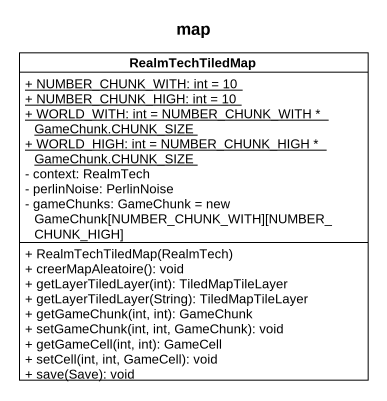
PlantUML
@startuml
title map
hide circle
hide empty members
skinparam classAttributeIconSize 0
class RealmTechTiledMap {
  {static} + NUMBER_CHUNK_WITH: int = 10
  {static} + NUMBER_CHUNK_HIGH: int = 10
  {static} + WORLD_WITH: int = NUMBER_CHUNK_WITH * GameChunk.CHUNK_SIZE
  {static} + WORLD_HIGH: int = NUMBER_CHUNK_HIGH * GameChunk.CHUNK_SIZE
  - context: RealmTech
  - perlinNoise: PerlinNoise
  - gameChunks: GameChunk = new GameChunk[NUMBER_CHUNK_WITH][NUMBER_CHUNK_HIGH]
  + RealmTechTiledMap(RealmTech)
  + creerMapAleatoire(): void
  + getLayerTiledLayer(int): TiledMapTileLayer
  + getLayerTiledLayer(String): TiledMapTileLayer
  + getGameChunk(int, int): GameChunk
  + setGameChunk(int, int, GameChunk): void
  + getGameCell(int, int): GameCell
  + setCell(int, int, GameCell): void
  + save(Save): void
}
@enduml
